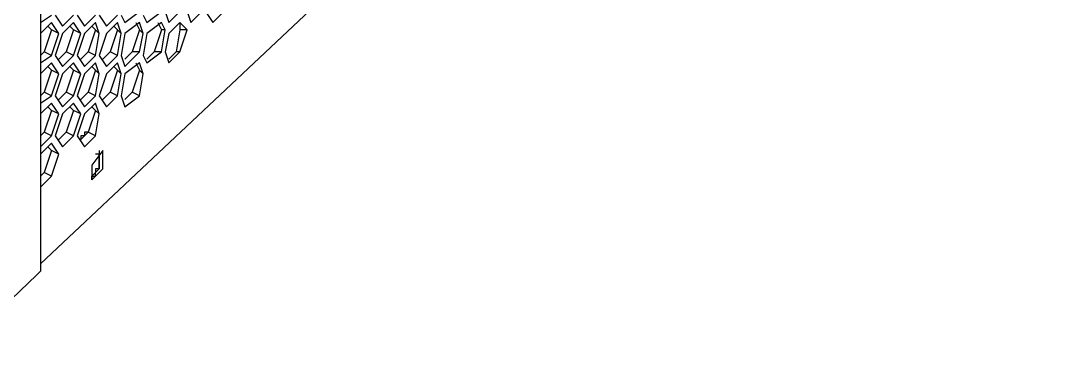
# Model space of a CAD drawing. Header units: millimetres. Extents: x 929 to 1725, y 58 to 532.
# Drawn here: x 1104.12 to 1137.41, y 392.39 to 403.1 of the extents above; entities that cross this region are included whole.
import ezdxf

# ---------------------------------------------------------------- set-up
doc = ezdxf.new("R2010")
doc.units = ezdxf.units.MM
doc.header["$MEASUREMENT"] = 0
doc.layers.add('TT-WIRE-EQPM', color=6, linetype='CONTINUOUS')

msp = doc.modelspace()

# ---------------------------------------------------------------- linework, layer by layer
at = {"layer": 'TT-WIRE-EQPM', "linetype": 'Continuous'}
for points in [[(1137.40977, 426.10241), (1104.75516, 395.32047)], [(1104.63812, 413.93008), (1104.63812, 413.93008), (1104.63812, 414.04713), (1104.63812, 414.04713), (1104.75516, 414.04713), (1104.75516, 414.04713), (1104.75516, 413.93008), (1104.75516, 413.93008), (1104.75516, 413.93008), (1104.75516, 413.93008), (1104.75516, 413.81304), (1104.75516, 395.32047), (1104.75516, 395.32047), (1104.75516, 395.20343), (1104.75516, 395.20343), (1104.75516, 395.20343), (1104.75516, 395.08638), (1104.75516, 395.08638), (1104.63812, 394.96934), (1104.63812, 394.96934), (1104.63812, 394.96934), (1104.63812, 394.96934), (1101.94616, 392.39443)], [(1104.75516, 403.04521), (1105.10629, 403.2793)], [(1105.22333, 403.2793), (1105.45741, 402.92817)], [(1105.45741, 402.92817), (1105.80854, 403.2793)], [(1105.92558, 403.2793), (1106.15966, 402.92817)], [(1106.15966, 402.92817), (1106.51079, 403.2793)], [(1106.62783, 403.2793), (1106.86191, 402.92817)], [(1106.86191, 402.92817), (1107.21304, 403.2793)], [(1107.33008, 403.2793), (1107.44712, 403.04521)], [(1107.44712, 403.04521), (1107.91529, 403.39634)], [(1108.03233, 403.2793), (1108.14937, 403.04521)], [(1108.14937, 403.04521), (1108.61754, 403.39634)], [(1108.73458, 403.39634), (1108.85162, 403.04521)], [(1108.85162, 403.04521), (1109.20274, 403.39634)], [(1109.43683, 403.39634), (1109.55387, 403.04521)], [(1109.55387, 403.04521), (1109.90499, 403.39634)], [(1110.02203, 403.39634), (1110.25612, 403.04521)], [(1110.25612, 403.04521), (1110.60724, 403.39634)], [(1105.10629, 403.04521), (1104.75516, 402.69409)], [(1104.98925, 402.92817), (1104.75516, 402.69409)], [(1105.10629, 402.81113), (1104.8722, 402.10888)], [(1104.98925, 402.92817), (1105.10629, 402.81113)], [(1105.34037, 402.69409), (1105.10629, 403.04521)], [(1105.34037, 402.69409), (1105.10629, 402.81113)], [(1105.80854, 403.04521), (1105.45741, 402.69409)], [(1105.80854, 402.81113), (1105.57445, 402.10888)], [(1105.6915, 402.92817), (1105.80854, 402.81113)], [(1106.04262, 402.69409), (1105.80854, 403.04521)], [(1106.04262, 402.69409), (1105.80854, 402.81113)], [(1106.51079, 403.04521), (1106.15966, 402.69409)], [(1106.51079, 402.81113), (1106.2767, 402.10888)], [(1106.39374, 402.92817), (1106.51079, 402.81113)], [(1106.62783, 402.69409), (1106.51079, 403.04521)], [(1106.62783, 402.69409), (1106.51079, 402.81113)], [(1107.21304, 403.04521), (1106.86191, 402.69409)], [(1107.21304, 402.81113), (1106.97895, 402.10888)], [(1107.09599, 402.92817), (1107.21304, 402.81113)], [(1107.33008, 402.69409), (1107.21304, 403.04521)], [(1107.33008, 402.69409), (1107.21304, 402.81113)], [(1107.91529, 403.04521), (1107.44712, 402.69409)], [(1107.91529, 402.81113), (1107.6812, 402.10888)], [(1107.79824, 403.04521), (1107.91529, 402.81113)], [(1108.03233, 402.69409), (1107.91529, 403.04521)], [(1108.03233, 402.69409), (1107.91529, 402.81113)], [(1108.61754, 403.04521), (1108.14937, 402.69409)], [(1108.61754, 402.81113), (1108.38345, 402.10888)], [(1108.50049, 403.04521), (1108.61754, 402.81113)], [(1108.73458, 402.81113), (1108.61754, 403.04521)], [(1108.73458, 402.81113), (1108.61754, 402.81113)], [(1108.61754, 402.10888), (1108.73458, 402.81113)], [(1109.20274, 403.04521), (1108.85162, 402.69409)], [(1109.20274, 402.81113), (1109.0857, 402.10888)], [(1109.20274, 403.04521), (1109.20274, 402.81113)], [(1109.43683, 402.81113), (1109.20274, 403.04521)], [(1109.43683, 402.81113), (1109.20274, 402.81113)], [(1109.20274, 402.10888), (1109.43683, 402.81113)], [(1105.10629, 401.99184), (1105.34037, 402.69409)], [(1105.45741, 402.69409), (1105.22333, 401.99184)], [(1105.80854, 401.99184), (1106.04262, 402.69409)], [(1106.15966, 402.69409), (1105.92558, 401.99184)], [(1106.51079, 401.99184), (1106.62783, 402.69409)], [(1106.86191, 402.69409), (1106.62783, 401.99184)], [(1107.21304, 401.99184), (1107.33008, 402.69409)], [(1107.44712, 402.69409), (1107.33008, 401.99184)], [(1107.91529, 402.10888), (1108.03233, 402.69409)], [(1108.14937, 402.69409), (1108.03233, 401.99184)], [(1108.85162, 402.69409), (1108.73458, 402.10888)], [(1104.8722, 402.10888), (1104.75516, 401.99184)], [(1105.10629, 401.99184), (1104.8722, 402.10888)], [(1105.57445, 402.10888), (1105.34037, 401.8748)], [(1105.80854, 401.99184), (1105.57445, 402.10888)], [(1106.2767, 402.10888), (1106.04262, 401.8748)], [(1106.51079, 401.99184), (1106.2767, 402.10888)], [(1106.97895, 402.10888), (1106.74487, 401.8748)], [(1107.21304, 401.99184), (1106.97895, 402.10888)], [(1107.6812, 402.10888), (1107.44712, 401.8748)], [(1107.44712, 401.64072), (1107.91529, 402.10888)], [(1107.91529, 402.10888), (1107.6812, 402.10888)], [(1108.38345, 402.10888), (1108.14937, 401.8748)], [(1108.14937, 401.75776), (1108.61754, 402.10888)], [(1108.61754, 402.10888), (1108.38345, 402.10888)], [(1108.73458, 402.10888), (1108.85162, 401.75776)], [(1109.0857, 402.10888), (1108.85162, 401.8748)], [(1108.85162, 401.75776), (1109.20274, 402.10888)], [(1109.20274, 402.10888), (1109.0857, 402.10888)], [(1104.75516, 401.75776), (1105.10629, 401.99184)], [(1105.22333, 401.99184), (1105.45741, 401.64072)], [(1105.45741, 401.64072), (1105.80854, 401.99184)], [(1105.92558, 401.99184), (1106.15966, 401.64072)], [(1106.15966, 401.64072), (1106.51079, 401.99184)], [(1106.62783, 401.99184), (1106.86191, 401.64072)], [(1106.86191, 401.64072), (1107.21304, 401.99184)], [(1107.33008, 401.99184), (1107.44712, 401.64072)], [(1108.03233, 401.99184), (1108.14937, 401.75776)], [(1105.10629, 401.75776), (1104.75516, 401.40663)], [(1105.10629, 401.52367), (1104.8722, 400.82142)], [(1104.98925, 401.64072), (1105.10629, 401.52367)], [(1105.34037, 401.40663), (1105.10629, 401.75776)], [(1105.34037, 401.40663), (1105.10629, 401.52367)], [(1105.80854, 401.75776), (1105.45741, 401.40663)], [(1105.80854, 401.52367), (1105.57445, 400.82142)], [(1105.6915, 401.64072), (1105.80854, 401.52367)], [(1106.04262, 401.40663), (1105.80854, 401.75776)], [(1106.04262, 401.40663), (1105.80854, 401.52367)], [(1106.51079, 401.75776), (1106.15966, 401.40663)], [(1106.51079, 401.52367), (1106.2767, 400.82142)], [(1106.39374, 401.64072), (1106.51079, 401.52367)], [(1106.62783, 401.40663), (1106.51079, 401.75776)], [(1106.62783, 401.40663), (1106.51079, 401.52367)], [(1107.21304, 401.75776), (1106.86191, 401.40663)], [(1107.21304, 401.52367), (1106.97895, 400.82142)], [(1107.09599, 401.64072), (1107.21304, 401.52367)], [(1107.33008, 401.40663), (1107.21304, 401.75776)], [(1107.33008, 401.40663), (1107.21304, 401.52367)], [(1107.91529, 401.75776), (1107.44712, 401.40663)], [(1107.91529, 401.52367), (1107.6812, 400.82142)], [(1107.79824, 401.75776), (1107.91529, 401.52367)], [(1108.03233, 401.40663), (1107.91529, 401.75776)], [(1108.03233, 401.40663), (1107.91529, 401.52367)], [(1105.10629, 400.70438), (1105.34037, 401.40663)], [(1105.45741, 401.40663), (1105.22333, 400.70438)], [(1105.80854, 400.70438), (1106.04262, 401.40663)], [(1106.15966, 401.40663), (1105.92558, 400.70438)], [(1106.51079, 400.70438), (1106.62783, 401.40663)], [(1106.86191, 401.40663), (1106.62783, 400.70438)], [(1107.21304, 400.70438), (1107.33008, 401.40663)], [(1107.44712, 401.40663), (1107.33008, 400.70438)], [(1107.91529, 400.70438), (1108.03233, 401.40663)], [(1104.8722, 400.82142), (1104.75516, 400.70438)], [(1105.10629, 400.70438), (1104.8722, 400.82142)], [(1105.57445, 400.82142), (1105.34037, 400.58734)], [(1105.80854, 400.70438), (1105.57445, 400.82142)], [(1106.2767, 400.82142), (1106.04262, 400.58734)], [(1106.51079, 400.70438), (1106.2767, 400.82142)], [(1106.97895, 400.82142), (1106.74487, 400.58734)], [(1107.21304, 400.70438), (1106.97895, 400.82142)], [(1107.6812, 400.82142), (1107.44712, 400.58734)], [(1107.91529, 400.70438), (1107.6812, 400.82142)], [(1104.75516, 400.4703), (1105.10629, 400.70438)], [(1105.10629, 400.4703), (1104.75516, 400.11917)], [(1105.34037, 400.11917), (1105.10629, 400.4703)], [(1105.22333, 400.70438), (1105.45741, 400.35326)], [(1105.45741, 400.35326), (1105.80854, 400.70438)], [(1105.80854, 400.4703), (1105.45741, 400.11917)], [(1106.04262, 400.11917), (1105.80854, 400.4703)], [(1105.92558, 400.70438), (1106.15966, 400.35326)], [(1106.15966, 400.35326), (1106.51079, 400.70438)], [(1106.51079, 400.4703), (1106.15966, 400.11917)], [(1106.62783, 400.11917), (1106.51079, 400.4703)], [(1106.62783, 400.70438), (1106.86191, 400.35326)], [(1106.86191, 400.35326), (1107.21304, 400.70438)], [(1107.33008, 400.70438), (1107.44712, 400.35326)], [(1107.44712, 400.35326), (1107.91529, 400.70438)], [(1105.10629, 400.23622), (1104.8722, 399.53397)], [(1104.98925, 400.35326), (1105.10629, 400.23622)], [(1105.34037, 400.11917), (1105.10629, 400.23622)], [(1105.10629, 399.41692), (1105.34037, 400.11917)], [(1105.45741, 400.11917), (1105.22333, 399.41692)], [(1105.80854, 400.23622), (1105.57445, 399.53397)], [(1105.6915, 400.35326), (1105.80854, 400.23622)], [(1106.04262, 400.11917), (1105.80854, 400.23622)], [(1105.80854, 399.41692), (1106.04262, 400.11917)], [(1106.15966, 400.11917), (1105.92558, 399.41692)], [(1106.51079, 400.23622), (1106.2767, 399.53397)], [(1106.39374, 400.35326), (1106.51079, 400.23622)], [(1106.62783, 400.11917), (1106.51079, 400.23622)], [(1106.51079, 399.41692), (1106.62783, 400.11917)], [(1104.8722, 399.53397), (1104.75516, 399.41692)], [(1105.10629, 399.41692), (1104.8722, 399.53397)], [(1105.57445, 399.53397), (1105.34037, 399.29988)], [(1105.80854, 399.41692), (1105.57445, 399.53397)], [(1106.2767, 399.53397), (1106.04262, 399.29988)], [(1106.2767, 399.53397), (1106.2767, 399.53397), (1106.2767, 399.53397), (1106.2767, 399.53397), (1106.2767, 399.53397), (1106.2767, 399.53397), (1106.2767, 399.53397), (1106.15966, 399.53397), (1106.15966, 399.41692), (1106.15966, 399.41692), (1106.15966, 399.41692), (1106.15966, 399.41692), (1106.15966, 399.41692), (1106.15966, 399.41692), (1106.15966, 399.41692), (1106.04262, 399.41692), (1106.04262, 399.29988), (1106.04262, 399.29988), (1106.04262, 399.29988), (1106.04262, 399.29988), (1106.04262, 399.29988)], [(1106.51079, 399.41692), (1106.2767, 399.53397)], [(1104.75516, 399.0658), (1105.10629, 399.41692)], [(1105.10629, 399.18284), (1104.75516, 398.83172)], [(1105.34037, 398.83172), (1105.10629, 399.18284)], [(1105.22333, 399.41692), (1105.45741, 399.0658)], [(1105.45741, 399.0658), (1105.80854, 399.41692)], [(1105.92558, 399.41692), (1106.15966, 399.0658)], [(1106.15966, 399.0658), (1106.51079, 399.41692)], [(1105.10629, 398.94876), (1104.8722, 398.24651)], [(1104.98925, 399.0658), (1105.10629, 398.94876)], [(1105.34037, 398.83172), (1105.10629, 398.94876)], [(1105.10629, 398.12947), (1105.34037, 398.83172)], [(1106.39374, 398.01243), (1106.74487, 398.36355), (1106.74487, 398.94876), (1106.39374, 398.48059), (1106.39374, 398.01243)], [(1106.62783, 398.94876), (1106.62783, 398.83172), (1106.62783, 398.83172), (1106.62783, 398.83172), (1106.62783, 398.83172), (1106.62783, 398.83172), (1106.62783, 398.83172), (1106.62783, 398.83172), (1106.62783, 398.83172), (1106.62783, 398.71467), (1106.62783, 398.71467), (1106.62783, 398.71467), (1106.62783, 398.59763), (1106.62783, 398.59763), (1106.62783, 398.48059), (1106.62783, 398.36355), (1106.51079, 398.36355), (1106.51079, 398.24651), (1106.51079, 398.24651), (1106.39374, 398.12947), (1106.39374, 398.12947), (1106.39374, 398.12947), (1106.39374, 398.12947), (1106.39374, 398.12947), (1106.39374, 398.12947), (1106.39374, 398.12947), (1106.39374, 398.12947), (1106.39374, 398.12947), (1106.39374, 398.12947), (1106.39374, 398.12947), (1106.39374, 398.12947)], [(1106.39374, 398.01243), (1106.39374, 398.01243), (1106.39374, 398.12947), (1106.39374, 398.12947), (1106.39374, 398.12947), (1106.39374, 398.12947), (1106.51079, 398.12947), (1106.51079, 398.12947), (1106.51079, 398.24651), (1106.51079, 398.24651), (1106.51079, 398.24651), (1106.51079, 398.24651), (1106.62783, 398.36355), (1106.62783, 398.48059), (1106.62783, 398.48059), (1106.62783, 398.59763), (1106.62783, 398.59763), (1106.62783, 398.71467), (1106.62783, 398.71467), (1106.62783, 398.83172), (1106.51079, 398.83172)], [(1104.8722, 398.24651), (1104.75516, 398.12947)], [(1104.75516, 397.77834), (1105.10629, 398.12947)], [(1105.10629, 398.12947), (1104.8722, 398.24651)]]:
    msp.add_lwpolyline(points, dxfattribs=at)

doc.saveas('drawing.dxf')
